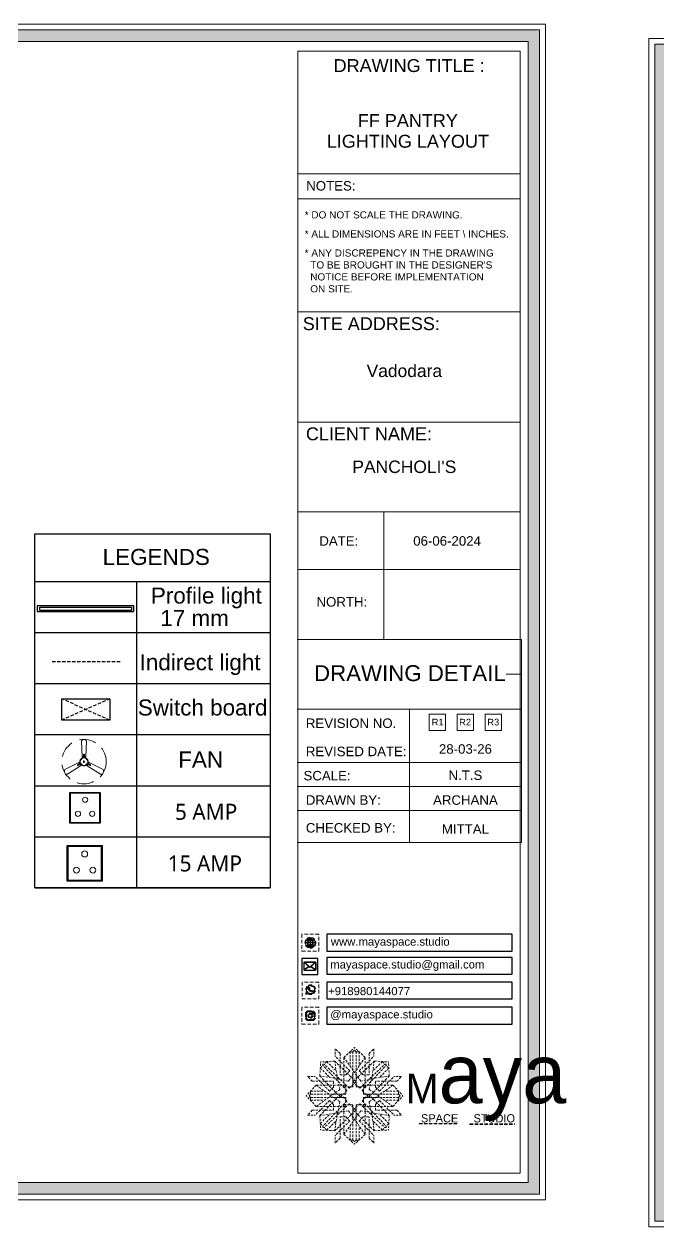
# Model space of a CAD drawing. Header units: millimetres. Extents: x 56222 to 3066687, y -650199 to -121287.
# Drawn here: x 133505.2 to 133600.6, y -185250.5 to -185069.7 of the extents above; entities that cross this region are included whole.
import ezdxf
from ezdxf.enums import TextEntityAlignment as Align

# ---------------------------------------------------------------- set-up
doc = ezdxf.new("R2010")
doc.units = ezdxf.units.MM
doc.header["$MEASUREMENT"] = 0
for name, pattern in [('00 . GROUND FLOOR$0$DASHED', [0.75, 0.5, -0.25]), ('DASHED', [0.75, 0.5, -0.25]), ('DASHED2', [0.375, 0.25, -0.125]), ('DASHEDX2', [1.5, 1, -0.5])]:
    doc.linetypes.add(name, pattern=pattern)
for name, color, linetype, lineweight in [('Dimension', 10, 'DASHEDX2', 20), ('el', 7, 'Continuous', 20), ('ELEC-wires', 1, 'DASHED2', 13), ('Electrical', 84, 'Continuous', 30), ('FURNITURE-1', 252, 'Continuous', 13), ('hatch-rcc', 251, 'Continuous', 9), ('NAME PLATE', 7, 'Continuous', 25)]:
    doc.layers.add(name, color=color, linetype=linetype, lineweight=lineweight)
doc.styles.add('Arial', font='arial.ttf')
doc.styles.get("Standard").update_dxf_attribs({"font": 'arial.ttf', "height": 6})

# ---------------------------------------------------------------- blocks, each defined once
blk = doc.blocks.new('FSFSF')
at = {"color": 42, "lineweight": 5, "true_color": 0xe0ac11}
for p, q in [((28600.03, 143.51), (28600.03, 140.16)), ((28602.15, 141.41), (28600.03, 143.51)), ((28606.47, 133.76), (28600.03, 140.16)), ((28602.15, 141.41), (28602.15, 131.95)), ((28603.86, 139.69), (28608.58, 144.08)), ((28603.86, 126.58), (28603.86, 139.69)), ((28603.86, 139.69), (28608.58, 133.02)), ((28607.9, 142.22), (28606.58, 142.22)), ((28606.58, 142.22), (28606.58, 135.84)), ((28607.9, 142.22), (28608.58, 142.85)), ((28607.9, 142.22), (28607.9, 126.58)), ((28613.31, 139.69), (28608.58, 144.08)), ((28609.27, 142.22), (28608.59, 142.85)), ((28613.31, 139.69), (28608.59, 133.02)), ((28609.27, 142.22), (28609.27, 126.58)), ((28609.27, 142.22), (28610.59, 142.22)), ((28610.59, 142.22), (28610.59, 135.84)), ((28610.7, 133.76), (28617.14, 140.16)), ((28613.31, 126.58), (28613.31, 139.69)), ((28615.02, 141.41), (28617.14, 143.51)), ((28615.02, 141.41), (28615.02, 131.95)), ((28617.14, 143.51), (28617.14, 140.16)), ((28593.19, 131.45), (28593.54, 137.71)), ((28593.39, 135), (28594.56, 136.12)), ((28593.39, 135), (28597.6, 130.78)), ((28599.8, 138.06), (28593.54, 137.71)), ((28595.12, 136.69), (28594.53, 136.69)), ((28594.56, 136.12), (28594.56, 136.71)), ((28605.17, 124.98), (28594.56, 136.12)), ((28596.24, 137.86), (28595.12, 136.69)), ((28606.27, 126.08), (28595.12, 136.69)), ((28596.24, 137.86), (28600.47, 133.65)), ((28601.03, 130), (28599.8, 138.06)), ((28599.8, 138.05), (28608.58, 129.56)), ((28606.47, 133.76), (28604.75, 131.95)), ((28617.37, 138.05), (28608.59, 129.56)), ((28610.7, 133.76), (28612.42, 131.95)), ((28610.9, 126.08), (28622.05, 136.69)), ((28612.02, 124.98), (28622.62, 136.12)), ((28616.14, 130), (28617.37, 138.06)), ((28620.93, 137.86), (28616.7, 133.65)), ((28617.37, 138.06), (28623.63, 137.71)), ((28623.8, 135), (28619.59, 130.78)), ((28620.93, 137.86), (28622.05, 136.69)), ((28622.05, 136.69), (28622.64, 136.69)), ((28622.62, 136.12), (28622.62, 136.71)), ((28623.8, 135), (28622.62, 136.12)), ((28624, 131.45), (28623.65, 137.71)), ((28587.73, 131.22), (28591.08, 131.22)), ((28589.84, 129.1), (28587.73, 131.22)), ((28589.84, 129.1), (28599.29, 129.1)), ((28597.49, 124.78), (28591.08, 131.22)), ((28593.19, 131.45), (28601.69, 122.67)), ((28601.25, 130.22), (28593.19, 131.45)), ((28599.29, 126.5), (28599.29, 129.1)), ((28605.86, 129.18), (28601.03, 130)), ((28602.07, 125.39), (28601.25, 130.22)), ((28604.75, 131.95), (28602.15, 131.95)), ((28605.86, 129.18), (28608.58, 133.02)), ((28606.27, 126.08), (28608.58, 128.27)), ((28607.9, 128.92), (28608.58, 129.56)), ((28607.9, 128.92), (28608.58, 128.27)), ((28611.31, 129.18), (28608.59, 133.02)), ((28609.27, 128.92), (28608.59, 129.56)), ((28609.27, 128.92), (28608.59, 128.27)), ((28610.9, 126.08), (28608.59, 128.27)), ((28611.31, 129.18), (28616.14, 130)), ((28612.42, 131.95), (28615.02, 131.95)), ((28615.12, 125.39), (28615.94, 130.22)), ((28623.99, 131.45), (28615.5, 122.67)), ((28615.94, 130.22), (28624, 131.45)), ((28627.34, 129.1), (28617.89, 129.1)), ((28617.89, 126.5), (28617.89, 129.1)), ((28619.7, 124.78), (28626.1, 131.22)), ((28629.45, 131.22), (28626.1, 131.22)), ((28627.34, 129.1), (28629.45, 131.22)), ((28591.56, 127.39), (28587.17, 122.66)), ((28589.03, 123.35), (28588.4, 122.67)), ((28589.03, 123.35), (28589.03, 124.67)), ((28589.03, 124.67), (28595.4, 124.67)), ((28589.03, 123.35), (28604.66, 123.35)), ((28604.66, 127.39), (28591.56, 127.39)), ((28591.56, 127.39), (28598.23, 122.67)), ((28597.49, 124.78), (28599.29, 126.5)), ((28602.07, 125.39), (28598.23, 122.67)), ((28602.33, 123.35), (28601.69, 122.67)), ((28602.33, 123.35), (28602.97, 122.67)), ((28605.17, 124.98), (28602.97, 122.67)), ((28603.68, 126.54), (28603.68, 127.39)), ((28604.66, 126.54), (28603.68, 126.54)), ((28604.71, 127.57), (28603.86, 127.57)), ((28607.9, 126.58), (28603.86, 126.58)), ((28604.66, 123.35), (28604.66, 127.39)), ((28604.7, 126.58), (28604.71, 127.57)), ((28609.27, 126.58), (28613.31, 126.58)), ((28612.02, 124.98), (28614.21, 122.67)), ((28612.46, 126.58), (28612.46, 127.57)), ((28612.46, 127.57), (28613.31, 127.57)), ((28612.52, 123.35), (28612.52, 127.39)), ((28612.52, 127.39), (28625.63, 127.39)), ((28612.52, 126.54), (28613.51, 126.54)), ((28628.16, 123.35), (28612.52, 123.35)), ((28613.51, 126.54), (28613.51, 127.39)), ((28614.85, 123.35), (28614.21, 122.67)), ((28614.85, 123.35), (28615.5, 122.67)), ((28615.12, 125.39), (28618.96, 122.67)), ((28619.7, 124.78), (28617.89, 126.5)), ((28625.63, 127.39), (28618.96, 122.67)), ((28628.16, 124.67), (28621.78, 124.67)), ((28625.63, 127.39), (28630.02, 122.66)), ((28628.16, 123.35), (28628.16, 124.67)), ((28628.16, 123.35), (28628.78, 122.67)), ((28591.56, 117.94), (28587.17, 122.66)), ((28589.03, 121.98), (28588.4, 122.65)), ((28589.03, 121.98), (28604.66, 121.98)), ((28589.03, 121.98), (28589.03, 120.66)), ((28589.03, 120.66), (28595.4, 120.66)), ((28597.49, 120.54), (28591.08, 114.11)), ((28591.56, 117.94), (28598.23, 122.65)), ((28604.66, 117.94), (28591.56, 117.94)), ((28593.19, 113.88), (28601.69, 122.65)), ((28605.17, 120.35), (28594.56, 109.2)), ((28606.27, 119.15), (28595.12, 108.54)), ((28597.49, 120.54), (28599.29, 118.83)), ((28602.07, 119.94), (28598.23, 122.65)), ((28599.29, 118.83), (28599.29, 116.23)), ((28602.07, 119.94), (28601.25, 115.1)), ((28602.33, 121.98), (28601.69, 122.65)), ((28602.33, 121.98), (28602.97, 122.65)), ((28605.17, 120.35), (28602.97, 122.65)), ((28604.66, 118.78), (28603.68, 118.78)), ((28603.68, 118.78), (28603.68, 117.94)), ((28607.9, 118.65), (28603.86, 118.65)), ((28603.86, 118.65), (28603.86, 105.54)), ((28604.71, 117.66), (28603.86, 117.66)), ((28604.66, 121.98), (28604.66, 117.94)), ((28604.7, 118.65), (28604.71, 117.66)), ((28606.27, 119.15), (28608.58, 116.96)), ((28607.9, 103.01), (28607.9, 118.65)), ((28610.9, 119.15), (28608.59, 116.96)), ((28609.27, 118.65), (28613.31, 118.65)), ((28609.27, 103.01), (28609.27, 118.65)), ((28610.9, 119.15), (28622.05, 108.54)), ((28612.02, 120.35), (28614.21, 122.65)), ((28612.02, 120.35), (28622.62, 109.2)), ((28612.46, 118.65), (28612.46, 117.66)), ((28612.46, 117.66), (28613.31, 117.66)), ((28612.52, 121.98), (28612.52, 117.94)), ((28628.16, 121.98), (28612.52, 121.98)), ((28612.52, 118.78), (28613.51, 118.78)), ((28612.52, 117.94), (28625.63, 117.94)), ((28613.31, 118.65), (28613.31, 105.54)), ((28613.51, 118.78), (28613.51, 117.94)), ((28614.85, 121.98), (28614.21, 122.65)), ((28614.85, 121.98), (28615.5, 122.65)), ((28615.12, 119.94), (28618.96, 122.65)), ((28615.12, 119.94), (28615.94, 115.1)), ((28623.99, 113.88), (28615.5, 122.65)), ((28619.7, 120.54), (28617.89, 118.83)), ((28617.89, 118.83), (28617.89, 116.23)), ((28625.63, 117.94), (28618.96, 122.65)), ((28619.7, 120.54), (28626.1, 114.11)), ((28628.16, 120.66), (28621.78, 120.66)), ((28625.63, 117.94), (28630.02, 122.66)), ((28628.16, 121.98), (28628.78, 122.65)), ((28628.16, 121.98), (28628.16, 120.66)), ((28589.84, 116.23), (28587.73, 114.11)), ((28587.73, 114.11), (28591.08, 114.11)), ((28589.84, 116.23), (28599.29, 116.23)), ((28601.25, 115.1), (28593.19, 113.87)), ((28593.19, 113.87), (28593.54, 107.62)), ((28593.39, 110.32), (28597.6, 114.55)), ((28599.8, 107.17), (28608.58, 115.67)), ((28601.03, 115.23), (28599.8, 107.17)), ((28605.86, 116.05), (28601.03, 115.23)), ((28602.15, 103.82), (28602.15, 113.27)), ((28604.75, 113.27), (28602.15, 113.27)), ((28603.86, 105.54), (28608.58, 112.21)), ((28606.47, 111.47), (28604.75, 113.27)), ((28605.86, 116.05), (28608.58, 112.21)), ((28607.9, 116.31), (28608.58, 116.96)), ((28607.9, 116.31), (28608.58, 115.67)), ((28609.27, 116.31), (28608.59, 116.96)), ((28609.27, 116.31), (28608.59, 115.67)), ((28611.31, 116.05), (28608.59, 112.21)), ((28617.37, 107.17), (28608.59, 115.67)), ((28613.31, 105.54), (28608.59, 112.21)), ((28610.7, 111.47), (28612.42, 113.27)), ((28611.31, 116.05), (28616.14, 115.23)), ((28612.42, 113.27), (28615.02, 113.27)), ((28615.02, 103.82), (28615.02, 113.27)), ((28615.94, 115.1), (28624, 113.87)), ((28616.14, 115.23), (28617.37, 107.17)), ((28627.34, 116.23), (28617.89, 116.23)), ((28623.8, 110.32), (28619.59, 114.55)), ((28624, 113.87), (28623.65, 107.62)), ((28629.45, 114.11), (28626.1, 114.11)), ((28627.34, 116.23), (28629.45, 114.11)), ((28593.39, 110.32), (28594.56, 109.2)), ((28599.8, 107.17), (28593.54, 107.52)), ((28595.12, 108.54), (28594.53, 108.54)), ((28594.56, 109.2), (28594.56, 108.61)), ((28596.24, 107.37), (28595.12, 108.54)), ((28596.24, 107.37), (28600.47, 111.58)), ((28606.47, 111.47), (28600.03, 105.07)), ((28606.58, 103.01), (28606.58, 109.38)), ((28610.59, 103.01), (28610.59, 109.38)), ((28610.7, 111.47), (28617.14, 105.07)), ((28620.93, 107.37), (28616.7, 111.58)), ((28617.37, 107.17), (28623.63, 107.52)), ((28620.93, 107.37), (28622.05, 108.54)), ((28622.05, 108.54), (28622.64, 108.54)), ((28623.8, 110.32), (28622.62, 109.2)), ((28622.62, 109.2), (28622.62, 108.61)), ((28600.03, 101.71), (28600.03, 105.07)), ((28602.15, 103.82), (28600.03, 101.71)), ((28603.86, 105.54), (28608.58, 101.15)), ((28607.9, 103.01), (28606.58, 103.01)), ((28607.9, 103.01), (28608.58, 102.38)), ((28613.31, 105.54), (28608.58, 101.15)), ((28609.27, 103.01), (28608.59, 102.38)), ((28609.27, 103.01), (28610.59, 103.01)), ((28615.02, 103.82), (28617.14, 101.71)), ((28617.14, 101.71), (28617.14, 105.07))]:
    blk.add_line(p, q, dxfattribs=at)
blk = doc.blocks.new('hgwg')
at = {"layer": 'Dimension', "true_color": 0xd39e00}
h = blk.add_hatch(color=42, dxfattribs=at)
h.dxf.hatch_style = 1
h.paths.add_polyline_path([(27505.71, 45.05), (27494.27, 45.05), (27494.27, 44.9), (27505.71, 44.9)])
h = blk.add_hatch(color=42, dxfattribs=at)
h.dxf.hatch_style = 1
h.paths.add_polyline_path([(27523.3, 44.9), (27509.68, 44.9), (27509.68, 44.75), (27523.3, 44.75)])
at = {"layer": 'Dimension', "color": 42, "true_color": 0xd39e00}
for p, q in [((27494.27, 45.05), (27505.71, 45.05)), ((27494.27, 44.9), (27494.27, 45.05)), ((27494.27, 44.9), (27505.71, 44.9)), ((27505.71, 45.05), (27505.71, 44.9)), ((27509.68, 44.9), (27523.3, 44.9)), ((27509.68, 44.9), (27509.68, 44.75)), ((27509.68, 44.75), (27523.3, 44.75)), ((27523.3, 44.75), (27523.3, 44.9))]:
    blk.add_line(p, q, dxfattribs=at)
at = {"layer": 'Dimension', "color": 42, "true_color": 0xd39e00, "attachment_point": 1}
for s, width, insert, char_height in [('{\\fCinzel|b0|i0|c0|p2;\\H1.5x;M\\fAmsterdam One|b0|i0|c0|p2;\\H2x;aya}', 85.3277, (27490.17, 69.17), 6), ('{\\fCinzel|b0|i0|c0|p0;SPACE     STUDIO}', 66.129, (27494.83, 47.86), 2.5)]:
    blk.add_mtext_dynamic_manual_height_columns(s, width=width, gutter_width=30, heights=[0], dxfattribs=dict(at, insert=insert, char_height=char_height))
blk = doc.blocks.new('QEGW4TG')
at = {"layer": 'Dimension', "true_color": 0x000000}
h = blk.add_hatch(color=18, dxfattribs=at)
h.dxf.hatch_style = 1
h.paths.add_polyline_path([(1.19, 1.98), (1.03, 1.3, 0.550912), (1.11, 1.23), (1.75, 1.39, 6.344125)])
h.paths.add_polyline_path([(1.81, 1.7), (1.4, 1.6), (1.5, 2.03, -9.071339)], flags=16)
h.paths.add_polyline_path([(1.75, 2.69, -0.387513), (1.89, 3.19, -0.360742), (2.01, 3.18), (2.17, 2.86, -0.071517), (2.06, 2.73, 0.321676), (2.05, 2.65, 0.122183), (2.53, 2.25, 0.066047), (2.69, 1.93, 0.375674), (3.11, 2.16, 0.526753), (3.03, 2.29), (2.79, 2.37, 0.273721), (2.69, 2.34, 0.040749), (2.63, 2.27, -2.427977), (2.45, 2, -0.190785)], flags=0)
h = blk.add_hatch(color=18, dxfattribs=at)
h.dxf.hatch_style = 1
h.paths.add_polyline_path([(2.69, 2.34, 0.040749), (2.63, 2.27, -0.441282), (2.53, 2.25, -0.11828), (2.06, 2.64, -0.441282), (2.07, 2.74, 0.040749), (2.13, 2.81, 0.290083), (2.14, 2.92), (2.01, 3.18, 0.316231), (1.91, 3.2, 0.190337), (1.73, 3, 0.170513), (1.72, 2.74, 0.252784), (2.69, 1.93, 0.170513), (2.95, 1.97, 0.190337), (3.11, 2.18, 0.466684), (3.03, 2.29), (2.79, 2.37, 0.273721)])
for p, q in [((1.19, 1.98), (1.03, 1.3)), ((1.1, 1.23), (1.75, 1.39)), ((1.5, 2.03), (1.4, 1.6)), ((1.4, 1.6), (1.81, 1.7)), ((2.01, 3.18), (2.14, 2.92)), ((3.07, 2.28), (2.8, 2.36))]:
    blk.add_line(p, q)
blk.add_lwpolyline([(0, 0), (4.68, 0), (4.68, 4.68), (0, 4.68)], close=True)
for centre, radius, start, end in [((2.39, 2.56), 1.34, 241.4727, 205.6422), ((2.39, 2.56), 1.04, 235.9962, 210.8333), ((1.09, 1.29), 0.0598, 164.8483, 282.1458), ((2.09, 2.87), 0.39, 159.7007, 198.4072), ((2.96, 3.23), 1.33, 201.4218, 258.1669), ((2.07, 2.87), 0.364, 118.9685, 159.3648), ((1.94, 3.12), 0.0896, 41.8985, 123.1344), ((2.11, 2.68), 0.066, 135.9932, 224.8892), ((1.67, 3.16), 0.586, 312.4617, 321.8728), ((3.12, 3.42), 1.31, 216.5455, 243.5279), ((2.05, 2.87), 0.104, 320.3924, 28.6971), ((2.57, 2.3), 0.066, 234.2482, 323.1441), ((3.11, 1.94), 0.586, 137.2645, 146.6756), ((2.76, 2.27), 0.104, 70.4402, 138.745), ((2.75, 2.31), 0.39, 260.7301, 299.4366), ((2.76, 2.29), 0.364, 299.7725, 340.1688), ((3.03, 2.2), 0.0896, 336.0029, 57.2388)]:
    blk.add_arc(centre, radius, start, end)
blk = doc.blocks.new('ASGERG')
at = {"layer": 'Dimension', "true_color": 0x000000}
h = blk.add_hatch(color=18, dxfattribs=at)
h.dxf.hatch_style = 1
h.paths.add_polyline_path([(0.99, 1.7, 0.402382), (1.83, 1.03), (2.96, 1.03, 0.426145), (3.66, 1.9), (3.66, 2.99, 0.402382), (2.83, 3.67), (1.69, 3.67, 0.426145), (0.99, 2.79)])
h.paths.add_polyline_path([(1.27, 1.72, 0.402382), (1.8, 1.3), (2.94, 1.3, 0.426145), (3.38, 1.85), (3.38, 2.97, 0.402382), (2.85, 3.4), (1.72, 3.4, 0.426145), (1.27, 2.85)], flags=16)
h.paths.add_polyline_path([(3.02, 2.35, -1), (1.64, 2.35, -1)], flags=0)
h.paths.add_polyline_path([(2.74, 2.35, -1), (1.92, 2.35, -1)], flags=0)
h.paths.add_polyline_path([(3.19, 3.02, -1), (2.86, 3.02, -1)], flags=0)
h.paths.add_polyline_path([(1.64, 2.35, 1), (3.02, 2.35, 1)], flags=0)
h = blk.add_hatch(color=18, dxfattribs=at)
h.dxf.hatch_style = 1
h.paths.add_polyline_path([(1.64, 2.35, 1), (3.02, 2.35, 1)])
h.paths.add_polyline_path([(2.74, 2.35, 1), (1.92, 2.35, 1)], flags=16)
h = blk.add_hatch(color=18, dxfattribs=at)
h.dxf.hatch_style = 1
h.paths.add_polyline_path([(3.19, 3.02, 1), (2.86, 3.02, 1)])
for p, q in [((1.69, 3.67), (2.96, 3.67)), ((2.94, 3.4), (1.72, 3.4)), ((0.99, 2.99), (0.99, 1.7)), ((1.27, 2.97), (1.27, 1.72)), ((1.69, 1.03), (2.96, 1.03)), ((2.94, 1.3), (1.72, 1.3)), ((3.38, 2.97), (3.38, 1.72)), ((3.66, 2.99), (3.66, 1.7))]:
    blk.add_line(p, q)
blk.add_lwpolyline([(0, 0), (4.68, 0), (4.68, 4.68), (0, 4.68)], close=True)
for centre, radius in [((2.33, 2.35), 0.694), ((2.33, 2.35), 0.414), ((3.02, 3.02), 0.168)]:
    blk.add_circle(centre, radius)
for centre, radius, start, end in [((1.76, 2.89), 0.778, 94.8631, 172.8127), ((1.76, 2.91), 0.491, 94.8631, 172.8127), ((2.9, 2.91), 0.491, 7.1873, 85.1369), ((2.89, 2.89), 0.778, 7.1873, 85.1369), ((1.76, 1.8), 0.778, 187.1873, 265.1369), ((1.76, 1.78), 0.491, 187.1873, 265.1369), ((2.9, 1.78), 0.491, 274.8631, 352.8127), ((2.89, 1.8), 0.778, 274.8631, 352.8127)]:
    blk.add_arc(centre, radius, start, end)
blk = doc.blocks.new('DTGWEGEARG')
at = {"layer": 'Dimension', "true_color": 0x000000}
h = blk.add_hatch(color=18, dxfattribs=at)
h.dxf.hatch_style = 1
h.paths.add_polyline_path([(3.83, 2.34, 1), (0.85, 2.34, 1)])
h.paths.add_polyline_path([(2.41, 1.12), (2.41, 1.69, -0.058279), (2.81, 1.63, -0.103353)], flags=16)
h.paths.add_polyline_path([(2.26, 1.13, -0.101741), (1.87, 1.63, -0.057171), (2.26, 1.69)], flags=16)
h.paths.add_polyline_path([(2.17, 1.01, -0.105795), (1.72, 1.58, 0.055205), (1.38, 1.41, 0.169822)], flags=16)
h.paths.add_polyline_path([(3.02, 1.72, 0.081336), (3.13, 2.27), (3.68, 2.27, -0.152069), (3.4, 1.52, 0.05687)], flags=16)
h.paths.add_polyline_path([(2.87, 1.77, 0.061945), (2.41, 1.84), (2.41, 2.27), (2.98, 2.27, -0.081344)], flags=16)
h.paths.add_polyline_path([(2.26, 1.84, 0.060923), (1.8, 1.77, -0.081344), (1.7, 2.27), (2.26, 2.27)], flags=16)
h.paths.add_polyline_path([(1.66, 1.72, 0.05687), (1.28, 1.52, -0.152069), (1, 2.27), (1.55, 2.27, 0.081336)], flags=16)
h.paths.add_polyline_path([(2.98, 2.42), (2.41, 2.42), (2.41, 2.83, 0.061945), (2.87, 2.91, -0.080009)], flags=16)
h.paths.add_polyline_path([(3.13, 2.42, 0.080116), (3.02, 2.96, 0.127778), (2.51, 3.67, -0.36029), (3.68, 2.42)], flags=16)
h.paths.add_polyline_path([(2.26, 2.42), (1.7, 2.42, -0.080009), (1.8, 2.91, 0.060923), (2.26, 2.84)], flags=16)
h.paths.add_polyline_path([(1.55, 2.42), (1, 2.42, -0.150466), (1.28, 3.16, 0.05687), (1.66, 2.96, 0.080116)], flags=16)
h.paths.add_polyline_path([(2.41, 2.98), (2.41, 3.56, -0.103353), (2.81, 3.05, -0.058279)], flags=16)
h.paths.add_polyline_path([(2.26, 2.99, -0.057171), (1.87, 3.05, -0.101741), (2.26, 3.55)], flags=16)
h.paths.add_polyline_path([(1.72, 3.1, -0.055205), (1.38, 3.27, -0.169822), (2.17, 3.67, 0.105795)], flags=16)
blk.add_lwpolyline([(0, 0), (4.68, 0), (4.68, 4.68), (0, 4.68)], close=True)
at = {"layer": 'Dimension', "color": 18, "true_color": 0x000000}
for p, q in [((2.26, 3.55), (2.26, 2.99)), ((2.41, 3.56), (2.41, 2.98)), ((1, 2.42), (1.55, 2.42)), ((1, 2.27), (1.55, 2.27)), ((1.7, 2.42), (2.26, 2.42)), ((1.7, 2.27), (2.26, 2.27)), ((2.26, 2.84), (2.26, 2.42)), ((2.26, 2.27), (2.26, 1.84)), ((2.26, 1.69), (2.26, 1.13)), ((2.41, 2.83), (2.41, 2.42)), ((2.41, 2.42), (2.98, 2.42)), ((2.41, 2.27), (2.98, 2.27)), ((2.41, 2.27), (2.41, 1.84)), ((2.41, 1.69), (2.41, 1.12)), ((3.13, 2.42), (3.68, 2.42)), ((3.13, 2.27), (3.68, 2.27))]:
    blk.add_line(p, q, dxfattribs=at)
blk.add_circle((2.34, 2.34), 1.49, dxfattribs=at)
for centre, radius, start, end in [((2.34, 2.34), 1.34, 97.3549, 135.9073), ((3.28, 2.34), 1.73, 129.9301, 154.0867), ((3.28, 2.34), 1.58, 130.1073, 153.3446), ((1.4, 2.34), 1.58, 26.6554, 50.2584), ((2.34, 2.34), 1.34, 3.3907, 82.6451), ((1.4, 2.34), 1.73, 25.9133, 50.0699), ((2.34, 2.34), 1.34, 142.3819, 176.6093), ((2.34, 2.34), 1.34, 183.0315, 217.6181), ((2.34, 4.74), 1.9, 236.1399, 249.1595), ((2.34, -0.06), 1.9, 110.8405, 123.8601), ((2.34, 4.74), 1.75, 236.7417, 249.3811), ((2.34, -0.06), 1.75, 110.6189, 123.2583), ((2.34, 2.34), 1.34, 224.0927, 262.6451), ((3.28, 2.34), 1.73, 159.0567, 177.3789), ((3.28, 2.34), 1.73, 182.3435, 200.9433), ((3.28, 2.34), 1.58, 158.8325, 177.1302), ((3.28, 2.34), 1.58, 182.5658, 201.1675), ((3.28, 2.34), 1.73, 205.9133, 230.0699), ((2.34, 4.74), 1.9, 253.6799, 267.6253), ((2.34, -0.06), 1.9, 92.3747, 106.3201), ((2.34, 4.74), 1.75, 254.3336, 267.422), ((2.34, -0.06), 1.75, 92.578, 105.6664), ((3.28, 2.34), 1.58, 206.6554, 229.8927), ((2.34, 4.74), 1.75, 272.3248, 285.6664), ((2.34, 4.74), 1.9, 272.1415, 286.3201), ((2.34, -0.06), 1.9, 73.6799, 87.8585), ((2.34, -0.06), 1.75, 74.3336, 87.6752), ((1.4, 2.34), 1.58, 309.7416, 333.3446), ((1.4, 2.34), 1.73, 309.9301, 334.0867), ((2.34, 2.34), 1.34, 277.3549, 315.9073), ((1.4, 2.34), 1.58, 2.8698, 21.1675), ((1.4, 2.34), 1.58, 338.8325, 357.4342), ((2.34, 4.74), 1.75, 290.6189, 303.2583), ((2.34, -0.06), 1.75, 56.7417, 69.3811), ((2.34, 4.74), 1.9, 290.8405, 303.8601), ((1.4, 2.34), 1.73, 2.6211, 20.9433), ((1.4, 2.34), 1.73, 339.0567, 357.6565), ((2.34, -0.06), 1.9, 56.1399, 69.1595), ((2.34, 2.34), 1.34, 322.3819, 356.9685)]:
    blk.add_arc(centre, radius, start, end, dxfattribs=at)
blk = doc.blocks.new('16')
at = {"layer": 'hatch-rcc', "color": 1, "lineweight": 30}
blk.add_lwpolyline([(392822.828, -38266.866), (392825.128, -38266.866), (392825.128, -38269.198), (392822.828, -38269.198)], close=True, dxfattribs=at)
at = {"layer": 'hatch-rcc', "color": 1}
blk.add_lwpolyline([(392822.888, -38266.927), (392825.067, -38266.927), (392825.067, -38269.138), (392822.888, -38269.138)], close=True, dxfattribs=at)
for centre in [(392823.979, -38267.423), (392823.442, -38268.481), (392824.515, -38268.481)]:
    blk.add_circle(centre, 0.195, dxfattribs=at)
blk = doc.blocks.new('erfer')
at = {"layer": 'hatch-rcc', "lineweight": 30}
blk.add_lwpolyline([(1905.896, -1304.212), (1908.378, -1304.212), (1908.378, -1306.728), (1905.896, -1306.728)], close=True, dxfattribs=at)
at = {"layer": 'hatch-rcc'}
blk.add_lwpolyline([(1905.962, -1304.277), (1908.313, -1304.277), (1908.313, -1306.662), (1905.962, -1306.662)], close=True, dxfattribs=at)
for centre in [(1907.138, -1304.812), (1906.56, -1305.954), (1907.717, -1305.954)]:
    blk.add_circle(centre, 0.211, dxfattribs=at)

msp = doc.modelspace()

# ---------------------------------------------------------------- hatches: boundary and pattern name
at = {"layer": 'Dimension', "linetype": 'Continuous', "true_color": 0xd39e00}
h = msp.add_hatch(color=42, dxfattribs=at)
h.paths.add_polyline_path([(133334.092, -185070.523), (133334.092, -185245.558), (133582.765, -185245.558), (133582.765, -185070.523)])
h.paths.add_polyline_path([(133335.837, -185072.268), (133581.02, -185072.268), (133581.02, -185243.813), (133335.837, -185243.813)], flags=16)
h = msp.add_hatch(color=42, dxfattribs=at)
h.paths.add_polyline_path([(133600.071, -185072.689), (133600.071, -185249.6), (133851.41, -185249.6), (133851.41, -185072.689)])
h.paths.add_polyline_path([(133601.835, -185074.453), (133849.646, -185074.453), (133849.646, -185247.836), (133601.835, -185247.836)], flags=16)
at = {"layer": 'Dimension', "true_color": 0x000000}
h = msp.add_hatch(color=18, dxfattribs=at)
h.dxf.hatch_style = 1
h.paths.add_polyline_path([(133548.962, -185211.932, 0.4142136), (133549.147, -185211.747), (133549.147, -185210.82, 0.4142136), (133548.962, -185210.635), (133547.49, -185210.635, 0.4142136), (133547.305, -185210.82), (133547.305, -185211.747, 0.4142136), (133547.49, -185211.932)])
h.paths.add_polyline_path([(133548.363, -185211.374), (133549.044, -185211.829, -0.1989124), (133548.962, -185211.863), (133547.49, -185211.863, -0.1989124), (133547.408, -185211.829), (133548.089, -185211.374), (133548.226, -185211.502)], flags=16)
h.paths.add_polyline_path([(133548.226, -185211.407), (133547.477, -185210.705, -0.0287833), (133547.49, -185210.704), (133548.962, -185210.704, -0.0287833), (133548.975, -185210.705)], flags=16)
h.paths.add_polyline_path([(133548.415, -185211.325), (133549.043, -185210.737, -0.2024819), (133549.078, -185210.82), (133549.078, -185211.747, -0.043076), (133549.076, -185211.767)], flags=16)
h.paths.add_polyline_path([(133548.037, -185211.325), (133547.376, -185211.767, -0.043076), (133547.374, -185211.747), (133547.374, -185210.82, -0.2024819), (133547.409, -185210.737)], flags=16)

# ---------------------------------------------------------------- linework, layer by layer
at = {"color": 242, "linetype": 'DASHED', "true_color": 0xcd2027}
for p, q in [((133518.158, -185174.295), (133510.907, -185171.086)), ((133518.158, -185171.086), (133510.907, -185174.295))]:
    msp.add_line(p, q, dxfattribs=at)
at = {"color": 18, "true_color": 0x000000}
for points in [[(133550.751, -185209.03), (133578.614, -185209.03), (133578.614, -185206.483), (133550.751, -185206.483)], [(133550.751, -185212.506), (133578.614, -185212.506), (133578.614, -185209.959), (133550.751, -185209.959)], [(133550.763, -185216.213), (133578.614, -185216.213), (133578.614, -185213.667), (133550.763, -185213.667)], [(133550.751, -185220.009), (133578.614, -185220.009), (133578.614, -185217.463), (133550.751, -185217.463)]]:
    msp.add_lwpolyline(points, close=True, dxfattribs=at)
msp.add_lwpolyline([(133547.014, -185212.525), (133549.436, -185212.525), (133549.436, -185210.103), (133547.014, -185210.103)], close=True)
at = {"layer": 'Dimension', "color": 42, "linetype": 'Continuous', "true_color": 0xd39e00}
for p, q in [((133579.839, -185092.168), (133546.424, -185092.168)), ((133579.839, -185095.932), (133546.424, -185095.932)), ((133579.839, -185112.915), (133546.424, -185112.915)), ((133579.839, -185129.477), (133546.424, -185129.477)), ((133579.839, -185142.973), (133546.424, -185142.973)), ((133559.353, -185142.973), (133559.353, -185162.156)), ((133579.839, -185151.656), (133546.424, -185151.656)), ((133580.041, -185162.156), (133546.321, -185162.156)), ((133580.041, -185162.156), (133580.041, -185192.697)), ((133577.715, -185167.391), (133580.041, -185167.391)), ((133546.321, -185172.627), (133580.041, -185172.627)), ((133563.181, -185192.697), (133563.181, -185172.627)), ((133580.041, -185180.655), (133546.321, -185180.655)), ((133580.041, -185184.271), (133546.321, -185184.271)), ((133580.041, -185187.886), (133546.321, -185187.886)), ((133546.321, -185192.697), (133580.041, -185192.697))]:
    msp.add_line(p, q, dxfattribs=at)
at = {"layer": 'Dimension', "color": 18, "linetype": 'Continuous', "true_color": 0x000000}
for p, q in [((133547.305, -185210.82), (133547.305, -185211.747)), ((133547.374, -185210.82), (133547.374, -185211.747)), ((133547.376, -185211.767), (133548.037, -185211.325)), ((133547.408, -185211.829), (133548.089, -185211.374)), ((133547.409, -185210.737), (133548.037, -185211.325)), ((133547.477, -185210.705), (133548.226, -185211.407)), ((133547.49, -185210.635), (133548.962, -185210.635)), ((133547.49, -185210.704), (133548.962, -185210.704)), ((133548.089, -185211.374), (133548.226, -185211.502)), ((133548.226, -185211.407), (133548.975, -185210.705)), ((133548.226, -185211.502), (133548.363, -185211.374)), ((133549.044, -185211.829), (133548.363, -185211.374)), ((133548.415, -185211.325), (133549.043, -185210.737)), ((133549.076, -185211.767), (133548.415, -185211.325)), ((133549.078, -185210.82), (133549.078, -185211.747)), ((133549.147, -185210.82), (133549.147, -185211.747)), ((133547.49, -185211.863), (133548.962, -185211.863)), ((133547.49, -185211.932), (133548.962, -185211.932))]:
    msp.add_line(p, q, dxfattribs=at)
at = {"layer": 'Dimension', "color": 42, "linetype": 'Continuous', "true_color": 0xd39e00}
for points in [[(133333.219, -185069.65), (133583.638, -185069.65), (133583.638, -185246.431), (133333.219, -185246.431)], [(133334.092, -185070.523), (133582.765, -185070.523), (133582.765, -185245.558), (133334.092, -185245.558)], [(133335.837, -185072.268), (133581.02, -185072.268), (133581.02, -185243.813), (133335.837, -185243.813)], [(133599.19, -185071.808), (133852.292, -185071.808), (133852.292, -185250.482), (133599.19, -185250.482)], [(133600.071, -185072.689), (133851.41, -185072.689), (133851.41, -185249.6), (133600.071, -185249.6)], [(133566.166, -185173.404), (133568.626, -185173.404), (133568.626, -185175.864), (133566.166, -185175.864)], [(133570.381, -185173.404), (133572.841, -185173.404), (133572.841, -185175.864), (133570.381, -185175.864)], [(133574.596, -185173.404), (133577.056, -185173.404), (133577.056, -185175.864), (133574.596, -185175.864)]]:
    msp.add_lwpolyline(points, close=True, dxfattribs=at)
at = {"layer": 'Dimension', "color": 42, "linetype": 'ByBlock', "true_color": 0xd39e00}
msp.add_lwpolyline([(133546.424, -185242.376), (133546.424, -185073.704), (133579.839, -185073.704), (133579.839, -185242.376)], close=True, dxfattribs=at)
at = {"layer": 'Dimension', "color": 18, "true_color": 0x000000}
for centre, radius, start, end in [((133547.49, -185210.82), 0.185, 90, 180), ((133547.49, -185211.747), 0.185, 180, 270), ((133547.49, -185210.82), 0.116, 134.21354, 180), ((133547.49, -185211.747), 0.116, 180, 189.86619), ((133547.49, -185210.82), 0.116, 90, 96.59481), ((133548.962, -185210.82), 0.185, 0, 90), ((133548.962, -185210.82), 0.116, 83.40519, 90), ((133548.962, -185211.747), 0.185, 270, 0), ((133548.962, -185210.82), 0.116, 0, 45.78646), ((133548.962, -185211.747), 0.116, 350.13381, 0), ((133547.49, -185211.747), 0.116, 224.99995, 270), ((133548.962, -185211.747), 0.116, 270, 315.00005)]:
    msp.add_arc(centre, radius, start, end, dxfattribs=at)
at = {"layer": 'ELEC-wires', "color": 5, "linetype": 'ByBlock', "lineweight": 30, "ltscale": 4}
msp.add_lwpolyline([(133510.907, -185171.086), (133518.158, -185171.086), (133518.158, -185174.295), (133510.907, -185174.295)], close=True, dxfattribs=at)
at = {"layer": 'Electrical', "color": 0}
for p, q in [((133506.865, -185153.438), (133542.236, -185153.438)), ((133522.167, -185153.438), (133522.167, -185199.508))]:
    msp.add_line(p, q, dxfattribs=at)
at = {"layer": 'Electrical', "color": 18, "true_color": 0x000000}
for p, q in [((133506.865, -185161.116), (133542.236, -185161.116)), ((133506.865, -185168.795), (133542.236, -185168.795)), ((133506.865, -185176.473), (133542.236, -185176.473)), ((133506.865, -185184.152), (133542.236, -185184.152)), ((133506.865, -185191.83), (133542.236, -185191.83)), ((133506.865, -185199.508), (133542.236, -185199.508))]:
    msp.add_line(p, q, dxfattribs=at)
at = {"layer": 'Electrical', "color": 3, "linetype": '00 . GROUND FLOOR$0$DASHED', "lineweight": 30}
msp.add_line((133519.718, -185165.545), (133509.449, -185165.545), dxfattribs=at)
at = {"layer": 'Electrical', "lineweight": 15, "ltscale": 20}
for p, q in [((133513.862, -185177.442), (133513.985, -185179.799)), ((133514.539, -185179.799), (133514.662, -185177.442)), ((133513.484, -185180.666), (133511.382, -185181.738)), ((133513.304, -185181.01), (133513.69, -185180.787)), ((133513.76, -185180.907), (133513.37, -185181.132)), ((133514.193, -185179.917), (133514.193, -185179.467)), ((133514.331, -185179.471), (133514.331, -185179.917)), ((133515.151, -185181.13), (133514.765, -185180.907)), ((133514.834, -185180.787), (133515.223, -185181.012)), ((133517.143, -185181.738), (133515.04, -185180.666)), ((133511.782, -185182.431), (133513.761, -185181.147)), ((133514.763, -185181.147), (133516.742, -185182.431))]:
    msp.add_line(p, q, dxfattribs=at)
at = {"layer": 'Electrical', "color": 0}
msp.add_lwpolyline([(133506.865, -185146.275), (133542.236, -185146.275), (133542.236, -185199.508), (133506.865, -185199.508)], close=True, dxfattribs=at)
at = {"layer": 'Electrical', "color": 7, "lineweight": 30}
msp.add_lwpolyline([(133507.217, -185157.98), (133521.736, -185157.98), (133521.736, -185157.128), (133507.217, -185157.128)], close=True, dxfattribs=at)
at = {"layer": 'Electrical', "color": 175, "lineweight": 30, "ltscale": 8, "true_color": 0x4554a5}
for points in [[(133521.416, -185157.31), (133521.416, -185157.811), (133507.631, -185157.811), (133507.631, -185157.31)], [(133521.401, -185157.325), (133521.401, -185157.796), (133507.645, -185157.796), (133507.645, -185157.325)]]:
    msp.add_lwpolyline(points, close=True, dxfattribs=at)
at = {"layer": 'Electrical', "linetype": 'DASHED', "lineweight": 15, "ltscale": 5}
msp.add_circle((133514.262, -185180.537), 3.329, dxfattribs=at)
at = {"layer": 'Electrical', "lineweight": 15, "ltscale": 20}
for centre, major_axis, start_param, end_param in [((133514.262, -185177.668), (0.325, 0.325), -0.2721361, 1.8429674), ((133513.359, -185181.059), (0.0522, -0.0522), 3.1996551, 5.6488092), ((133513.485, -185180.741), (0.053, -0.053), 0.9782383, 2.3730084), ((133513.892, -185180.751), (0.237, -0.237), 3.8555115, 4.2417618), ((133514.262, -185180.537), (0.441, -0.441), 3.141610145497995, 9.42479545267758), ((133513.892, -185180.751), (0.237, -0.237), 4.6594524, 5.0457027), ((133514.262, -185180.537), (0.392, -0.392), 0.0000175, 6.2832028), ((133513.697, -185181.108), (0.053, 0.053), -1.3257759, 0.0689943), ((133514.05, -185179.762), (0.053, 0.053), 2.8630143, 4.2577845), ((133514.262, -185180.11), (0.237, -0.237), 2.5650573, 2.9513076), ((133514.262, -185180.537), (0.0981, 0.0981), 1.5708138, 7.8539991), ((133514.261, -185179.494), (0.0522, 0.0522), -0.4655363, 1.9836178), ((133514.262, -185180.11), (0.237, 0.237), 0.19032, 0.5765703), ((133514.474, -185179.762), (0.053, -0.053), 5.1670285, 6.5617986), ((133514.827, -185181.108), (0.053, -0.053), 3.0726334, 4.4674035), ((133514.632, -185180.751), (0.237, 0.237), 4.3791102, 4.7653605), ((133514.632, -185180.751), (0.237, 0.237), 5.1830512, 5.5693015), ((133515.039, -185180.741), (0.053, -0.053), 2.3394156, 3.7341857), ((133515.166, -185181.058), (0.0522, 0.0522), 3.7232539, 6.172408), ((133511.777, -185181.972), (0.325, -0.325), 3.3930553, 5.5081589), ((133516.747, -185181.972), (0.325, -0.325), 5.4874504, 7.602554)]:
    msp.add_ellipse(centre, major_axis=major_axis, ratio=1, start_param=start_param, end_param=end_param, dxfattribs=at)

# ---------------------------------------------------------------- block references
at = {"layer": 'Dimension', "color": 42, "true_color": 0xd39e00}
for name, p, xscale, yscale, zscale in [('DTGWEGEARG', (133547.027, -185209.03), 0.5444002212164761, 0.5444002212164761, 0.5444002212164761), ('QEGW4TG', (133547.04, -185216.213), 0.5444002212164761, 0.5444002212164761, 0.5444002212164761), ('ASGERG', (133547.027, -185220.009), 0.5444002212164761, 0.5444002212164761, 0.5444002212164761), ('FSFSF', (123865.574, -185272.312), 0.338687303788186, 0.338687303788186, 0.338687303788186), ('hgwg', (119975.326, -185257.19), 0.4942603516447072, 0.4942603516447072, 0.4942603516447072)]:
    msp.add_blockref(name, p, dxfattribs=dict(at, xscale=xscale, yscale=yscale, zscale=zscale))
at = {"layer": 'el', "color": 18, "true_color": 0x000000, "xscale": 2.295967517698441, "yscale": 2.295967517698441, "zscale": 2.295967517698441}
msp.add_blockref('16', (-768396.732, -97333.65), dxfattribs=at)
at = {"layer": 'FURNITURE-1', "xscale": 1.848081455994646, "yscale": 1.848081455994646, "zscale": 1.848081455994646}
msp.add_blockref('erfer', (129989.88, -182774.86), dxfattribs=at)

# ---------------------------------------------------------------- texts
at = {"color": 18, "true_color": 0x000000, "char_height": 1.21726, "attachment_point": 1}
for s, width, gutter_width, insert in [('www.mayaspace.studio', 8.17445, 6.838, (133551.379, -185206.98)), ('mayaspace.studio@gmail.com', 5.09979, 4.266, (133551.282, -185210.414)), ('+918980144077', 19.88679, 4.266, (133550.967, -185214.419)), ('@mayaspace.studio', 5.09979, 4.266, (133551.282, -185217.918))]:
    msp.add_mtext_dynamic_manual_height_columns(s, width=width, gutter_width=gutter_width, heights=[0], dxfattribs=dict(at, insert=insert))
at = {"layer": 'Electrical', "color": 1, "attachment_point": 3}
for s, insert, char_height in [('LEGENDS', (133533.184, -185148.551), 2.4149), ('Profile light', (133541.002, -185154.355), 2.41488), ('17 mm', (133536.048, -185157.74), 2.4149), ('Indirect light', (133540.808, -185164.378), 2.41488), ('Switch board', (133541.853, -185171.185), 2.41488), ('FAN', (133535.179, -185178.999), 2.4149)]:
    msp.add_mtext_dynamic_manual_height_columns(s, width=58.24889, gutter_width=0.805, heights=[3.085], dxfattribs=dict(at, insert=insert, char_height=char_height))
at = {"layer": 'Electrical', "color": 1, "char_height": 2.41488, "width": 58.24889, "attachment_point": 3}
for s, insert in [('{\\fMalgun Gothic|b0|i0|c0|p34;5 AMP}', (133537.314, -185186.862)), ('{\\fMalgun Gothic|b0|i0|c0|p34;15\\fMalgun Gothic|b1|i0|c0|p34; \\fMalgun Gothic|b0|i0|c0|p34;AMP}', (133538.019, -185194.628))]:
    msp.add_mtext(s, dxfattribs=dict(at, insert=insert))
at = {"layer": 'NAME PLATE', "style": 'Arial'}
for s, height, p in [('DRAWING TITLE : ', 1.93851, (133563.528, -185076.861)), ('FF PANTRY', 1.9385, (133562.956, -185085.123)), ('LIGHTING LAYOUT', 1.93851, (133562.956, -185088.24)), ('NOTES:', 1.4243, (133551.381, -185094.679)), ('SITE ADDRESS:', 1.93851, (133557.459, -185115.661)), ('Vadodara', 1.8739, (133562.43, -185122.716)), ('CLIENT NAME:', 1.93851, (133557.106, -185132.224)), ("PANCHOLI'S", 1.8739, (133562.43, -185137.145)), ('DATE:', 1.4243, (133552.575, -185148.065)), ('06-06-2024', 1.4243, (133568.853, -185148.065)), ('NORTH:', 1.4243, (133553.03, -185157.222)), ('DRAWING DETAIL', 2.39663, (133563.26, -185168.431)), ('REVISION NO.', 1.42433, (133554.415, -185175.466)), ('REVISED DATE: ', 1.42433, (133555.465, -185179.713)), ('SCALE:', 1.4243, (133550.808, -185183.355)), ('DRAWN BY:', 1.4243, (133553.253, -185187.015)), ('ARCHANA', 1.4243, (133571.611, -185187.021)), ('CHECKED BY:', 1.42433, (133554.36, -185191.194)), ('MITTAL', 1.4243, (133571.611, -185191.383))]:
    msp.add_text(s, height=height, dxfattribs=at).set_placement(p, align=Align.CENTER)
for s, p in [('R1', (133566.543, -185175.098)), ('R2', (133570.666, -185175.098))]:
    msp.add_text(s, height=1.0041, dxfattribs=at).set_placement(p)
at = {"layer": 'NAME PLATE', "char_height": 1.07726, "width": 41.62027, "attachment_point": 1, "style": 'Arial'}
for s, insert in [('* DO NOT SCALE THE DRAWING.', (133547.445, -185097.796)), ('* ALL DIMENSIONS ARE IN FEET \\\\ INCHES.', (133547.445, -185100.661)), ("* ANY DISCREPENCY IN THE DRAWING \\P  TO BE BROUGHT IN THE DESIGNER'S\\P  NOTICE BEFORE IMPLEMENTATION \\P  ON SITE.", (133547.445, -185103.526))]:
    msp.add_mtext(s, dxfattribs=dict(at, insert=insert))
at = {"layer": 'NAME PLATE', "lineweight": 0, "attachment_point": 2, "style": 'Arial'}
for s, insert, char_height, width in [('R3', (133575.796, -185174.09), 1.0041, 1.95972), ('28-03-26', (133571.611, -185177.917), 1.4243, 12.34348), ('N.T.S', (133571.611, -185181.86), 1.4243, 2.77991)]:
    msp.add_mtext(s, dxfattribs=dict(at, insert=insert, char_height=char_height, width=width))

doc.saveas('drawing.dxf')
